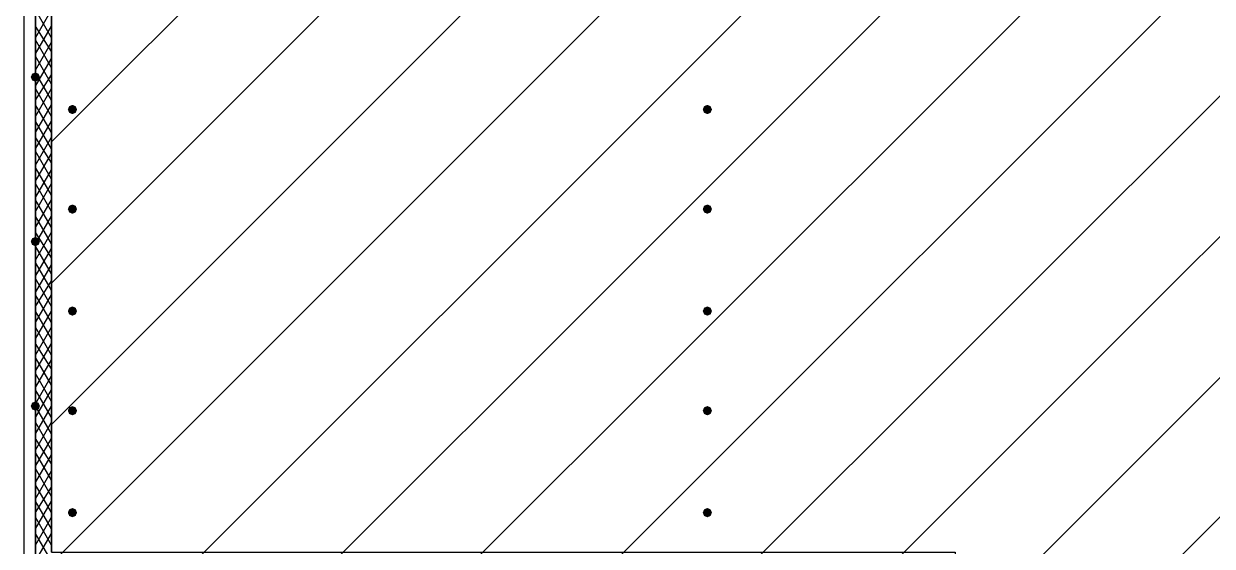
# Model space of a CAD drawing. Header units: millimetres. Extents: x 0 to 420, y 0 to 297.
# Drawn here: x 105.16 to 126.87, y 124.61 to 134.15 of the extents above; entities that cross this region are included whole.
import ezdxf

# ---------------------------------------------------------------- set-up
doc = ezdxf.new("R2010")
doc.units = ezdxf.units.MM
doc.layers.get('0').update_dxf_attribs({"linetype": 'CONTINUOUS'})

msp = doc.modelspace()

# ---------------------------------------------------------------- hatches: boundary and pattern name
at = {"true_color": 0x000007}
h = msp.add_hatch(color=0, dxfattribs=at)
h.paths.add_polyline_path([(105.367667, 136.186333), (105.367667, 118.152333)], flags=0)
h.paths.add_polyline_path([(105.367667, 118.152333), (105.367667, 136.186333)], flags=0)
at = {"true_color": 0x0000fe}
for points in [[(105.452333, 133.180667), (105.427463, 133.120871), (105.367667, 133.096), (105.307871, 133.120871), (105.283, 133.180667), (105.307871, 133.240462), (105.367667, 133.265333), (105.427462, 133.240463)], [(105.452333, 133.180667), (105.427463, 133.120871), (105.367667, 133.096), (105.307871, 133.120871), (105.283, 133.180667), (105.307871, 133.240462), (105.367667, 133.265333), (105.427462, 133.240463)], [(105.452333, 130.175), (105.427463, 130.115204), (105.367667, 130.090333), (105.307871, 130.115204), (105.283, 130.175), (105.307871, 130.234796), (105.367667, 130.259667), (105.427462, 130.234796)], [(105.452333, 130.175), (105.427463, 130.115204), (105.367667, 130.090333), (105.307871, 130.115204), (105.283, 130.175), (105.307871, 130.234796), (105.367667, 130.259667), (105.427462, 130.234796)], [(105.452333, 127.169333), (105.427463, 127.109537), (105.367667, 127.084667), (105.307871, 127.109537), (105.283, 127.169333), (105.307871, 127.229129), (105.367667, 127.254), (105.427462, 127.229129)], [(105.452333, 127.169333), (105.427463, 127.109537), (105.367667, 127.084667), (105.307871, 127.109537), (105.283, 127.169333), (105.307871, 127.229129), (105.367667, 127.254), (105.427462, 127.229129)]]:
    msp.add_hatch(color=0, dxfattribs=at).paths.add_polyline_path(points, flags=0)
at = {"true_color": 0x000007}
for points in [[(106.129667, 132.588), (106.104796, 132.528204), (106.045, 132.503333), (105.985204, 132.528204), (105.960333, 132.588), (105.985204, 132.647796), (106.045, 132.672667), (106.104796, 132.647796)], [(117.729, 132.588), (117.704129, 132.528204), (117.644333, 132.503333), (117.584538, 132.528204), (117.559667, 132.588), (117.584537, 132.647796), (117.644333, 132.672667), (117.704129, 132.647796)], [(106.129667, 130.767667), (106.104796, 130.707871), (106.045, 130.683), (105.985204, 130.707871), (105.960333, 130.767667), (105.985204, 130.827462), (106.045, 130.852333), (106.104796, 130.827463)], [(117.729, 130.767667), (117.704129, 130.707871), (117.644333, 130.683), (117.584538, 130.707871), (117.559667, 130.767667), (117.584537, 130.827462), (117.644333, 130.852333), (117.704129, 130.827463)], [(106.129667, 128.905), (106.104796, 128.845204), (106.045, 128.820333), (105.985204, 128.845204), (105.960333, 128.905), (105.985204, 128.964796), (106.045, 128.989667), (106.104796, 128.964796)], [(117.729, 128.905), (117.704129, 128.845204), (117.644333, 128.820333), (117.584538, 128.845204), (117.559667, 128.905), (117.584537, 128.964796), (117.644333, 128.989667), (117.704129, 128.964796)], [(106.129667, 127.084667), (106.104796, 127.024871), (106.045, 127), (105.985204, 127.024871), (105.960333, 127.084667), (105.985204, 127.144462), (106.045, 127.169333), (106.104796, 127.144463)], [(117.729, 127.084667), (117.704129, 127.024871), (117.644333, 127), (117.584538, 127.024871), (117.559667, 127.084667), (117.584537, 127.144462), (117.644333, 127.169333), (117.704129, 127.144463)], [(106.129667, 125.222), (106.104796, 125.162204), (106.045, 125.137333), (105.985204, 125.162204), (105.960333, 125.222), (105.985204, 125.281796), (106.045, 125.306667), (106.104796, 125.281796)], [(117.729, 125.222), (117.704129, 125.162204), (117.644333, 125.137333), (117.584538, 125.162204), (117.559667, 125.222), (117.584537, 125.281796), (117.644333, 125.306667), (117.704129, 125.281796)]]:
    msp.add_hatch(color=0, dxfattribs=at).paths.add_polyline_path(points, flags=0)

# ---------------------------------------------------------------- linework, layer by layer
at = {"color": 0, "true_color": 0x000007}
for points in [[(105.156, 117.940667), (390.990667, 117.940667), (390.990667, 235.627333), (105.156, 235.627333)], [(105.664, 124.502333), (122.174, 124.502333), (122.174, 118.448667), (134.874, 118.448667), (134.874, 152.908), (105.664, 152.908), (105.664, 136.567333)], [(105.367667, 136.186333), (105.367667, 118.152333)], [(105.367667, 118.152333), (105.367667, 136.186333)], [(105.367667, 136.186333), (105.367667, 118.152333)], [(105.367667, 136.186333), (105.367667, 118.152333)]]:
    msp.add_lwpolyline(points, close=True, dxfattribs=at)
for points in [[(105.367667, 173.439667), (105.367667, 118.448667)], [(105.664, 124.502333), (105.664, 152.908)], [(105.367667, 118.152333), (105.367667, 136.186333), (105.367667, 118.152333), (105.367667, 136.186333)], [(105.367667, 133.900333), (105.664, 134.408333)], [(105.664, 133.900333), (105.367667, 134.408333)], [(105.367667, 133.604), (105.664, 134.112)], [(105.664, 133.646333), (105.367667, 134.112)], [(105.664, 133.35), (105.367667, 133.858)], [(105.367667, 133.307667), (105.664, 133.815667)], [(105.664, 133.053667), (105.367667, 133.561667)], [(105.367667, 133.011333), (105.664, 133.519333)], [(105.664, 132.757333), (105.367667, 133.265333)], [(105.367667, 132.757333), (105.664, 133.223)], [(105.367667, 132.461), (105.664, 132.969)], [(105.664, 132.461), (105.367667, 132.969)], [(105.367667, 132.164667), (105.664, 132.672667)], [(105.664, 132.164667), (105.367667, 132.672667)], [(105.367667, 131.868333), (105.664, 132.376333)], [(105.664, 131.868333), (105.367667, 132.376333)], [(105.367667, 131.572), (105.664, 132.08)], [(105.664, 131.614333), (105.367667, 132.08)], [(105.664, 131.318), (105.367667, 131.826)], [(105.367667, 131.275667), (105.664, 131.783667)], [(105.664, 131.021667), (105.367667, 131.529667)], [(105.367667, 130.979333), (105.664, 131.487333)], [(105.367667, 130.725333), (105.664, 131.233333)], [(105.664, 130.725333), (105.367667, 131.233333)], [(105.367667, 130.429), (105.664, 130.937)], [(105.664, 130.429), (105.367667, 130.937)], [(105.367667, 130.132667), (105.664, 130.640667)], [(105.664, 130.132667), (105.367667, 130.640667)], [(105.367667, 129.836333), (105.664, 130.344333)], [(105.664, 129.878667), (105.367667, 130.344333)], [(105.664, 129.582333), (105.367667, 130.090333)], [(105.367667, 129.54), (105.664, 130.048)], [(105.664, 129.286), (105.367667, 129.794)], [(105.367667, 129.243667), (105.664, 129.751667)], [(105.664, 128.989667), (105.367667, 129.497667)], [(105.367667, 128.989667), (105.664, 129.455333)], [(105.367667, 128.693333), (105.664, 129.201333)], [(105.664, 128.693333), (105.367667, 129.201333)], [(105.367667, 128.397), (105.664, 128.905)], [(105.664, 128.397), (105.367667, 128.905)], [(105.367667, 128.100667), (105.664, 128.608667)], [(105.664, 128.100667), (105.367667, 128.608667)], [(105.367667, 127.804333), (105.664, 128.312333)], [(105.664, 127.846667), (105.367667, 128.312333)], [(105.664, 127.550333), (105.367667, 128.058333)], [(105.367667, 127.508), (105.664, 128.016)], [(105.664, 127.254), (105.367667, 127.762)], [(105.367667, 127.211667), (105.664, 127.719667)], [(105.367667, 126.957667), (105.664, 127.465667)], [(105.664, 126.957667), (105.367667, 127.465667)], [(105.367667, 126.661333), (105.664, 127.169333)], [(105.664, 126.661333), (105.367667, 127.169333)], [(105.367667, 126.365), (105.664, 126.873)], [(105.664, 126.365), (105.367667, 126.873)], [(105.367667, 126.068667), (105.664, 126.576667)], [(105.664, 126.111), (105.367667, 126.576667)], [(105.664, 125.814667), (105.367667, 126.322667)], [(105.367667, 125.772333), (105.664, 126.280333)], [(105.664, 125.518333), (105.367667, 126.026333)], [(105.367667, 125.476), (105.664, 125.984)], [(105.664, 125.222), (105.367667, 125.73)], [(105.367667, 125.222), (105.664, 125.687667)], [(105.367667, 124.925667), (105.664, 125.433667)], [(105.664, 124.925667), (105.367667, 125.433667)], [(105.367667, 124.629333), (105.664, 125.137333)], [(105.664, 124.629333), (105.367667, 125.137333)], [(105.367667, 124.333), (105.664, 124.841)], [(105.664, 124.333), (105.367667, 124.841)]]:
    msp.add_lwpolyline(points, dxfattribs=at)
at = {"color": 0, "true_color": 0x000001}
for points in [[(105.664001, 131.995333), (138.091334, 164.380333)], [(105.664001, 129.412999), (140.631334, 164.380333)], [(105.664001, 126.830666), (143.213668, 164.380333)], [(105.664001, 124.290666), (145.753668, 164.380333)], [(105.664001, 121.708333), (148.336001, 164.380333)], [(105.664001, 119.168333), (150.876001, 164.380333)], [(107.484335, 118.448666), (153.458334, 164.380333)], [(110.066668, 118.448666), (155.998334, 164.380333)], [(112.606668, 118.448666), (158.580668, 164.380333)], [(115.189001, 118.448666), (161.120668, 164.380333)], [(117.771335, 118.448666), (163.703001, 164.380333)], [(120.311335, 118.448666), (166.243001, 164.380333)]]:
    msp.add_lwpolyline(points, dxfattribs=at)

doc.saveas('drawing.dxf')
